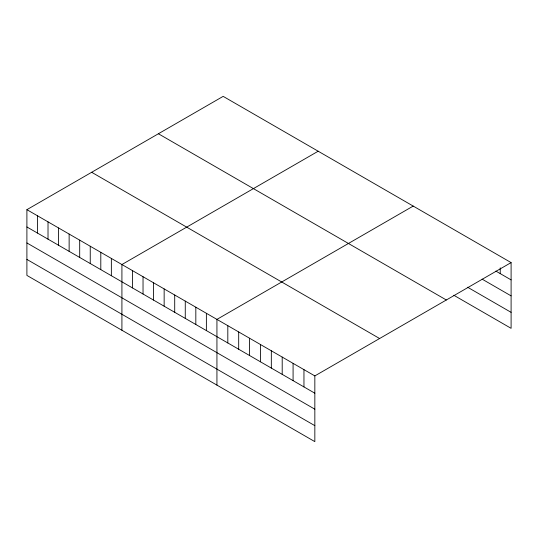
<?xml version="1.0" encoding="UTF-8"?>
<svg xmlns="http://www.w3.org/2000/svg" width="538" height="538" viewBox="0 0 538 538"><rect width="100%" height="100%" fill="white"/><g stroke="black" fill="none" stroke-linecap="round" stroke-linejoin="round"><path stroke-width="0.81" d="M26.9 209.672L314.838 375.914L314.838 441.637L26.9 275.402L26.9 209.672L223.162 96.363L511.1 262.598L511.1 328.328L453.81 295.254M318.18 151.218L121.918 264.535L121.918 330.258M413.204 206.081L216.935 319.39L216.935 385.121M314.838 375.914L511.1 262.598M495.875 271.098L511.1 279.894M482.095 279.128L511.1 295.873M467.589 287.225L511.1 312.343M158.394 133.754L446.332 299.989M91.668 172.281L379.606 338.516M26.9 226.969L314.838 393.204M26.9 242.947L314.838 409.189M26.9 259.417L314.838 425.659M500.226 267.85L500.226 273.613M303.957 369.633L303.957 386.923M293.082 363.352L293.082 380.648M282.201 357.071L282.201 374.367M271.327 350.789L271.327 368.086M260.446 344.508L260.446 361.805M249.571 338.227L249.571 355.524M238.69 331.953L238.69 349.243M227.816 325.672L227.816 342.962M206.377 313.298L206.377 330.588M195.825 307.198L195.825 324.495M185.267 301.105L185.267 318.395M174.709 295.006L174.709 312.302M164.151 288.913L164.151 306.209M153.592 282.82L153.592 300.11M143.034 276.72L143.034 294.017M132.476 270.627L132.476 287.924M111.359 258.435L111.359 275.732M100.801 252.342L100.801 269.632M90.243 246.243L90.243 263.539M79.691 240.15L79.691 257.446M69.133 234.057L69.133 251.347M58.575 227.957L58.575 245.254M48.017 221.864L48.017 239.161M37.458 215.772L37.458 233.062"/></g></svg>
